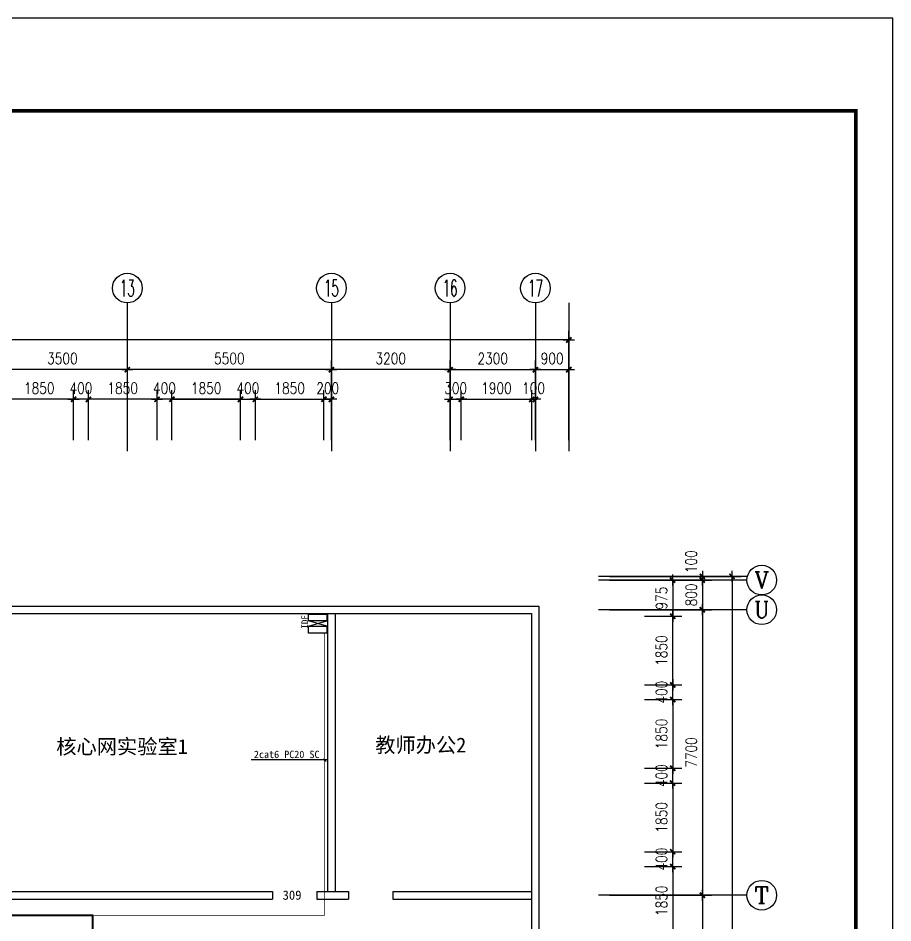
# Model space of a CAD drawing. Extents: x 582436 to 3945069, y 94128 to 248738.
# Drawn here: x 3921488 to 3945069, y 224334 to 248738 of the extents above; entities that cross this region are included whole.
import ezdxf
from ezdxf.enums import TextEntityAlignment as Align

# ---------------------------------------------------------------- set-up
doc = ezdxf.new("R2010")
doc.units = 0
doc.header["$LTSCALE"] = 1000
doc.header["$MEASUREMENT"] = 0
doc.layers.get('0').update_dxf_attribs({"linetype": 'CONTINUOUS'})
doc.layers.get('Defpoints').update_dxf_attribs({"linetype": 'CONTINUOUS'})
for name, color, linetype in [('AXIS', 3, 'CONTINUOUS'), ('AXIS_TEXT', 7, 'CONTINUOUS'), ('DET4', 4, 'CONTINUOUS'), ('PUB_TITLE', 4, 'CONTINUOUS'), ('xxg', 6, 'CONTINUOUS')]:
    doc.layers.add(name, color=color, linetype=linetype)
doc.styles.add('_HZTXT', font='txt.shx', dxfattribs={"width": 0.8, "bigfont": 'AllInOneBig.shx'})
doc.styles.add('COMPLEX', font='COMPLEX', dxfattribs={"bigfont": 'AllInOneBig.shx'})
doc.styles.add('DIM_FONT', font='SIMPLEX.shx', dxfattribs={"width": 0.8, "bigfont": 'AllInOneBig.shx'})
doc.dimstyles.new('AXIS', dxfattribs={"dimtxt": 300, "dimasz": 1, "dimexe": 250, "dimexo": 300, "dimgap": 150, "dimtad": 1, "dimdec": 0, "dimzin": 0, "dimdsep": 46, "dimtxsty": 'DIM_FONT', "dimblk": '_DIMX', "dimcen": 0.09, "dimse1": 1, "dimse2": 1, "dimclrt": 7, "dimadec": 0, "dimazin": 0, "dimtfac": 1, "dimtdec": 0, "dimtix": 1, "dimtmove": 2, "dimatfit": 3, "dimldrblk": '_DIMX', "dimfxl": 1, "dimtolj": 1, "dimtzin": 0, "dimarcsym": 0})
doc.dimstyles.new('dimn', dxfattribs={"dimtxt": 300, "dimasz": 1, "dimexe": 250, "dimexo": 300, "dimgap": 150, "dimtad": 1, "dimdec": 0, "dimdsep": 46, "dimtxsty": 'DIM_FONT', "dimblk": '_DIMX', "dimblk1": '_DIMX', "dimblk2": '_DIMX', "dimcen": 1.25, "dimdle": 2, "dimclrt": 7, "dimadec": 1, "dimazin": 0, "dimtfac": 1, "dimtdec": 0, "dimtix": 1, "dimtmove": 2, "dimatfit": 3, "dimldrblk": '_DIMX', "dimfxl": 1, "dimtolj": 1, "dimtzin": 0, "dimarcsym": 0})

# ---------------------------------------------------------------- blocks, each defined once
blk = doc.blocks.new('_axiso')
blk.add_circle((0, 0), 0.5)
at = {"layer": 'AXIS_TEXT', "style": 'COMPLEX', "width": 1.041667}
blk.add_attdef('A', text='', height=0.56, dxfattribs=at).set_placement((-0.25, -0.28), (0.25, -0.28), align=Align.FIT)
blk = doc.blocks.new('_DIMX')
blk.add_line((-150, 0), (150, 0))
at = {"const_width": 50}
blk.add_lwpolyline([(-70, -70), (70, 70)], dxfattribs=at)
blk = doc.blocks.new('*D48')
at = {"layer": 'AXIS', "color": 0, "lineweight": -2}
for p, q in [((3937433, 233580), (3940183, 233580)), ((3939933, 233581), (3939933, 233582)), ((3939933, 233580), (3939933, 232780)), ((3937433, 232780), (3940183, 232780)), ((3939933, 232779), (3939933, 232778))]:
    blk.add_line(p, q, dxfattribs=at)
at = {"layer": 'Defpoints', "color": 0}
for p in [(3937133, 233580), (3937133, 232780), (3939933, 232780)]:
    blk.add_point(p, dxfattribs=at)
at = {"layer": 'AXIS', "color": 0, "lineweight": -2}
for p, rotation in [((3939933, 233580), 270), ((3939933, 232780), 90)]:
    blk.add_blockref('_DIMX', p, dxfattribs=dict(at, rotation=rotation))
at = {"layer": 'AXIS', "color": 7, "insert": (3939633, 233180), "char_height": 300, "attachment_point": 5, "rotation": 90, "style": '_HZTXT'}
blk.add_mtext('\\A1;800', dxfattribs=at)
blk = doc.blocks.new('*D49')
at = {"layer": 'AXIS', "color": 0, "lineweight": -2}
for p, q in [((3937433, 232780), (3940183, 232780)), ((3939933, 232779), (3939933, 225081)), ((3937433, 225080), (3940183, 225080))]:
    blk.add_line(p, q, dxfattribs=at)
at = {"layer": 'Defpoints', "color": 0}
for p in [(3937133, 232780), (3937133, 225080), (3939933, 225080)]:
    blk.add_point(p, dxfattribs=at)
at = {"layer": 'AXIS', "color": 0, "lineweight": -2}
for p, rotation in [((3939933, 232780), 90), ((3939933, 225080), 270)]:
    blk.add_blockref('_DIMX', p, dxfattribs=dict(at, rotation=rotation))
at = {"layer": 'AXIS', "color": 7, "insert": (3939633, 228930), "char_height": 300, "attachment_point": 5, "rotation": 90, "style": '_HZTXT'}
blk.add_mtext('\\A1;7700', dxfattribs=at)
blk = doc.blocks.new('*D50')
at = {"layer": 'AXIS', "color": 0, "lineweight": -2}
for p, q in [((3937433, 225080), (3940183, 225080)), ((3939933, 225079), (3939933, 221781)), ((3937433, 221780), (3940183, 221780))]:
    blk.add_line(p, q, dxfattribs=at)
at = {"layer": 'Defpoints', "color": 0}
for p in [(3937133, 225080), (3937133, 221780), (3939933, 221780)]:
    blk.add_point(p, dxfattribs=at)
at = {"layer": 'AXIS', "color": 0, "lineweight": -2}
for p, rotation in [((3939933, 225080), 90), ((3939933, 221780), 270)]:
    blk.add_blockref('_DIMX', p, dxfattribs=dict(at, rotation=rotation))
at = {"layer": 'AXIS', "color": 7, "insert": (3939633, 223430), "char_height": 300, "attachment_point": 5, "rotation": 90, "style": '_HZTXT'}
blk.add_mtext('\\A1;3300', dxfattribs=at)
blk = doc.blocks.new('*D60')
at = {"layer": 'AXIS', "color": 0, "lineweight": -2}
for p, q in [((3937433, 233680), (3940983, 233680)), ((3940733, 233679), (3940733, 169281)), ((3937433, 169280), (3940983, 169280))]:
    blk.add_line(p, q, dxfattribs=at)
at = {"layer": 'Defpoints', "color": 0}
for p in [(3937133, 233680), (3937133, 169280), (3940733, 169280)]:
    blk.add_point(p, dxfattribs=at)
at = {"layer": 'AXIS', "color": 0, "lineweight": -2}
for p, rotation in [((3940733, 233680), 90), ((3940733, 169280), 270)]:
    blk.add_blockref('_DIMX', p, dxfattribs=dict(at, rotation=rotation))
at = {"layer": 'AXIS', "color": 7, "insert": (3940433, 201480), "char_height": 300, "attachment_point": 5, "rotation": 90, "style": '_HZTXT'}
blk.add_mtext('\\A1;64400', dxfattribs=at)
blk = doc.blocks.new('*D76')
at = {"layer": 'AXIS', "color": 0, "lineweight": -2}
for p, q in [((3929933, 237356), (3929933, 239506)), ((3933133, 237356), (3933133, 239506)), ((3933132, 239256), (3929934, 239256))]:
    blk.add_line(p, q, dxfattribs=at)
at = {"layer": 'Defpoints', "color": 0}
for p in [(3929933, 239256), (3929933, 237056), (3933133, 237056)]:
    blk.add_point(p, dxfattribs=at)
at = {"layer": 'AXIS', "color": 0, "lineweight": -2, "rotation": 180}
blk.add_blockref('_DIMX', (3929933, 239256), dxfattribs=at)
at = {"layer": 'AXIS', "color": 0, "lineweight": -2}
blk.add_blockref('_DIMX', (3933133, 239256), dxfattribs=at)
at = {"layer": 'AXIS', "color": 7, "insert": (3931533, 239556), "char_height": 300, "attachment_point": 5, "style": '_HZTXT'}
blk.add_mtext('\\A1;3200', dxfattribs=at)
blk = doc.blocks.new('*D77')
at = {"layer": 'AXIS', "color": 0, "lineweight": -2}
for p, q in [((3924433, 237356), (3924433, 239506)), ((3929933, 237356), (3929933, 239506)), ((3929932, 239256), (3924434, 239256))]:
    blk.add_line(p, q, dxfattribs=at)
at = {"layer": 'Defpoints', "color": 0}
for p in [(3924433, 239256), (3924433, 237056), (3929933, 237056)]:
    blk.add_point(p, dxfattribs=at)
at = {"layer": 'AXIS', "color": 0, "lineweight": -2, "rotation": 180}
blk.add_blockref('_DIMX', (3924433, 239256), dxfattribs=at)
at = {"layer": 'AXIS', "color": 0, "lineweight": -2}
blk.add_blockref('_DIMX', (3929933, 239256), dxfattribs=at)
at = {"layer": 'AXIS', "color": 7, "insert": (3927183, 239556), "char_height": 300, "attachment_point": 5, "style": '_HZTXT'}
blk.add_mtext('\\A1;5500', dxfattribs=at)
blk = doc.blocks.new('*D85')
at = {"layer": 'AXIS', "color": 0, "lineweight": -2}
for p, q in [((3872433, 237356), (3872433, 240306)), ((3936333, 237356), (3936333, 240306)), ((3936332, 240056), (3872434, 240056))]:
    blk.add_line(p, q, dxfattribs=at)
at = {"layer": 'Defpoints', "color": 0}
for p in [(3872433, 240056), (3872433, 237056), (3936333, 237056)]:
    blk.add_point(p, dxfattribs=at)
at = {"layer": 'AXIS', "color": 0, "lineweight": -2, "rotation": 180}
blk.add_blockref('_DIMX', (3872433, 240056), dxfattribs=at)
at = {"layer": 'AXIS', "color": 0, "lineweight": -2}
blk.add_blockref('_DIMX', (3936333, 240056), dxfattribs=at)
at = {"layer": 'AXIS', "color": 7, "insert": (3904383, 240356), "char_height": 300, "attachment_point": 5, "style": '_HZTXT'}
blk.add_mtext('\\A1;63900', dxfattribs=at)
blk = doc.blocks.new('*D89')
at = {"layer": 'AXIS', "color": 0, "lineweight": -2}
for p, q in [((3920933, 237356), (3920933, 239506)), ((3924433, 237356), (3924433, 239506)), ((3924432, 239256), (3920934, 239256))]:
    blk.add_line(p, q, dxfattribs=at)
at = {"layer": 'Defpoints', "color": 0}
for p in [(3920933, 239256), (3920933, 237056), (3924433, 237056)]:
    blk.add_point(p, dxfattribs=at)
at = {"layer": 'AXIS', "color": 0, "lineweight": -2, "rotation": 180}
blk.add_blockref('_DIMX', (3920933, 239256), dxfattribs=at)
at = {"layer": 'AXIS', "color": 0, "lineweight": -2}
blk.add_blockref('_DIMX', (3924433, 239256), dxfattribs=at)
at = {"layer": 'AXIS', "color": 7, "insert": (3922683, 239556), "char_height": 300, "attachment_point": 5, "style": '_HZTXT'}
blk.add_mtext('\\A1;3500', dxfattribs=at)
blk = doc.blocks.new('*D91')
at = {"layer": 'AXIS', "color": 0, "lineweight": -2}
for p, q in [((3937433, 233680), (3940183, 233680)), ((3937433, 233580), (3940183, 233580)), ((3939933, 233681), (3939933, 233682)), ((3939933, 233580), (3939933, 233680)), ((3939933, 233579), (3939933, 233578))]:
    blk.add_line(p, q, dxfattribs=at)
at = {"layer": 'Defpoints', "color": 0}
for p in [(3937133, 233680), (3937133, 233580), (3939933, 233680)]:
    blk.add_point(p, dxfattribs=at)
at = {"layer": 'AXIS', "color": 0, "lineweight": -2}
for p, rotation in [((3939933, 233680), 270), ((3939933, 233580), 90)]:
    blk.add_blockref('_DIMX', p, dxfattribs=dict(at, rotation=rotation))
at = {"layer": 'AXIS', "color": 7, "insert": (3939631, 234077), "char_height": 300, "attachment_point": 5, "rotation": 90, "style": '_HZTXT'}
blk.add_mtext('\\A1;100', dxfattribs=at)
blk = doc.blocks.new('*D135')
at = {"layer": 'AXIS', "color": 0, "lineweight": -2}
for p, q in [((3921133, 237356), (3921133, 238706)), ((3922983, 237356), (3922983, 238706)), ((3922982, 238456), (3921134, 238456))]:
    blk.add_line(p, q, dxfattribs=at)
at = {"layer": 'Defpoints', "color": 0}
for p in [(3921133, 238456), (3921133, 237056), (3922983, 237056)]:
    blk.add_point(p, dxfattribs=at)
at = {"layer": 'AXIS', "color": 0, "lineweight": -2, "rotation": 180}
blk.add_blockref('_DIMX', (3921133, 238456), dxfattribs=at)
at = {"layer": 'AXIS', "color": 0, "lineweight": -2}
blk.add_blockref('_DIMX', (3922983, 238456), dxfattribs=at)
at = {"layer": 'AXIS', "color": 7, "insert": (3922058, 238756), "char_height": 300, "attachment_point": 5, "style": '_HZTXT'}
blk.add_mtext('\\A1;1850', dxfattribs=at)
blk = doc.blocks.new('*D136')
at = {"layer": 'AXIS', "color": 0, "lineweight": -2}
for p, q in [((3922983, 237356), (3922983, 238706)), ((3923383, 237356), (3923383, 238706)), ((3922982, 238456), (3922981, 238456)), ((3923383, 238456), (3922983, 238456)), ((3923384, 238456), (3923385, 238456))]:
    blk.add_line(p, q, dxfattribs=at)
at = {"layer": 'Defpoints', "color": 0}
for p in [(3922983, 238456), (3922983, 237056), (3923383, 237056)]:
    blk.add_point(p, dxfattribs=at)
at = {"layer": 'AXIS', "color": 0, "lineweight": -2}
blk.add_blockref('_DIMX', (3922983, 238456), dxfattribs=at)
at = {"layer": 'AXIS', "color": 0, "lineweight": -2, "rotation": 180}
blk.add_blockref('_DIMX', (3923383, 238456), dxfattribs=at)
at = {"layer": 'AXIS', "color": 7, "insert": (3923183, 238756), "char_height": 300, "attachment_point": 5, "style": '_HZTXT'}
blk.add_mtext('\\A1;400', dxfattribs=at)
blk = doc.blocks.new('*D137')
at = {"layer": 'AXIS', "color": 0, "lineweight": -2}
for p, q in [((3923383, 237356), (3923383, 238706)), ((3925233, 237356), (3925233, 238706)), ((3925232, 238456), (3923384, 238456))]:
    blk.add_line(p, q, dxfattribs=at)
at = {"layer": 'Defpoints', "color": 0}
for p in [(3923383, 238456), (3923383, 237056), (3925233, 237056)]:
    blk.add_point(p, dxfattribs=at)
at = {"layer": 'AXIS', "color": 0, "lineweight": -2, "rotation": 180}
blk.add_blockref('_DIMX', (3923383, 238456), dxfattribs=at)
at = {"layer": 'AXIS', "color": 0, "lineweight": -2}
blk.add_blockref('_DIMX', (3925233, 238456), dxfattribs=at)
at = {"layer": 'AXIS', "color": 7, "insert": (3924308, 238756), "char_height": 300, "attachment_point": 5, "style": '_HZTXT'}
blk.add_mtext('\\A1;1850', dxfattribs=at)
blk = doc.blocks.new('*D138')
at = {"layer": 'AXIS', "color": 0, "lineweight": -2}
for p, q in [((3925233, 237356), (3925233, 238706)), ((3925633, 237356), (3925633, 238706)), ((3925232, 238456), (3925231, 238456)), ((3925633, 238456), (3925233, 238456)), ((3925634, 238456), (3925635, 238456))]:
    blk.add_line(p, q, dxfattribs=at)
at = {"layer": 'Defpoints', "color": 0}
for p in [(3925233, 238456), (3925233, 237056), (3925633, 237056)]:
    blk.add_point(p, dxfattribs=at)
at = {"layer": 'AXIS', "color": 0, "lineweight": -2}
blk.add_blockref('_DIMX', (3925233, 238456), dxfattribs=at)
at = {"layer": 'AXIS', "color": 0, "lineweight": -2, "rotation": 180}
blk.add_blockref('_DIMX', (3925633, 238456), dxfattribs=at)
at = {"layer": 'AXIS', "color": 7, "insert": (3925433, 238756), "char_height": 300, "attachment_point": 5, "style": '_HZTXT'}
blk.add_mtext('\\A1;400', dxfattribs=at)
blk = doc.blocks.new('*D139')
at = {"layer": 'AXIS', "color": 0, "lineweight": -2}
for p, q in [((3925633, 237356), (3925633, 238706)), ((3927483, 237356), (3927483, 238706)), ((3927482, 238456), (3925634, 238456))]:
    blk.add_line(p, q, dxfattribs=at)
at = {"layer": 'Defpoints', "color": 0}
for p in [(3925633, 238456), (3925633, 237056), (3927483, 237056)]:
    blk.add_point(p, dxfattribs=at)
at = {"layer": 'AXIS', "color": 0, "lineweight": -2, "rotation": 180}
blk.add_blockref('_DIMX', (3925633, 238456), dxfattribs=at)
at = {"layer": 'AXIS', "color": 0, "lineweight": -2}
blk.add_blockref('_DIMX', (3927483, 238456), dxfattribs=at)
at = {"layer": 'AXIS', "color": 7, "insert": (3926558, 238756), "char_height": 300, "attachment_point": 5, "style": '_HZTXT'}
blk.add_mtext('\\A1;1850', dxfattribs=at)
blk = doc.blocks.new('*D207')
at = {"layer": 'AXIS', "color": 0, "lineweight": -2}
for p, q in [((3933133, 237356), (3933133, 239506)), ((3935433, 237356), (3935433, 239506)), ((3933134, 239256), (3935432, 239256))]:
    blk.add_line(p, q, dxfattribs=at)
at = {"layer": 'Defpoints', "color": 0}
for p in [(3935433, 239256), (3933133, 237056), (3935433, 237056)]:
    blk.add_point(p, dxfattribs=at)
at = {"layer": 'AXIS', "color": 0, "lineweight": -2, "rotation": 180}
blk.add_blockref('_DIMX', (3933133, 239256), dxfattribs=at)
at = {"layer": 'AXIS', "color": 0, "lineweight": -2}
blk.add_blockref('_DIMX', (3935433, 239256), dxfattribs=at)
at = {"layer": 'AXIS', "color": 7, "insert": (3934283, 239556), "char_height": 300, "attachment_point": 5, "style": '_HZTXT'}
blk.add_mtext('\\A1;2300', dxfattribs=at)
blk = doc.blocks.new('*D212')
at = {"layer": 'AXIS', "color": 0, "lineweight": -2}
for p, q in [((3929733, 237356), (3929733, 238706)), ((3929933, 237356), (3929933, 238706)), ((3929732, 238456), (3929731, 238456)), ((3929733, 238456), (3929933, 238456)), ((3929934, 238456), (3929935, 238456))]:
    blk.add_line(p, q, dxfattribs=at)
at = {"layer": 'Defpoints', "color": 0}
for p in [(3929933, 238456), (3929733, 237056), (3929933, 237056)]:
    blk.add_point(p, dxfattribs=at)
at = {"layer": 'AXIS', "color": 0, "lineweight": -2}
blk.add_blockref('_DIMX', (3929733, 238456), dxfattribs=at)
at = {"layer": 'AXIS', "color": 0, "lineweight": -2, "rotation": 180}
blk.add_blockref('_DIMX', (3929933, 238456), dxfattribs=at)
at = {"layer": 'AXIS', "color": 7, "insert": (3929833, 238756), "char_height": 300, "attachment_point": 5, "style": '_HZTXT'}
blk.add_mtext('\\A1;200', dxfattribs=at)
blk = doc.blocks.new('*D213')
at = {"layer": 'AXIS', "color": 0, "lineweight": -2}
for p, q in [((3927883, 237356), (3927883, 238706)), ((3929733, 237356), (3929733, 238706)), ((3927884, 238456), (3929732, 238456))]:
    blk.add_line(p, q, dxfattribs=at)
at = {"layer": 'Defpoints', "color": 0}
for p in [(3929733, 238456), (3927883, 237056), (3929733, 237056)]:
    blk.add_point(p, dxfattribs=at)
at = {"layer": 'AXIS', "color": 0, "lineweight": -2, "rotation": 180}
blk.add_blockref('_DIMX', (3927883, 238456), dxfattribs=at)
at = {"layer": 'AXIS', "color": 0, "lineweight": -2}
blk.add_blockref('_DIMX', (3929733, 238456), dxfattribs=at)
at = {"layer": 'AXIS', "color": 7, "insert": (3928808, 238756), "char_height": 300, "attachment_point": 5, "style": '_HZTXT'}
blk.add_mtext('\\A1;1850', dxfattribs=at)
blk = doc.blocks.new('*D214')
at = {"layer": 'AXIS', "color": 0, "lineweight": -2}
for p, q in [((3927483, 237356), (3927483, 238706)), ((3927883, 237356), (3927883, 238706)), ((3927482, 238456), (3927481, 238456)), ((3927483, 238456), (3927883, 238456)), ((3927884, 238456), (3927885, 238456))]:
    blk.add_line(p, q, dxfattribs=at)
at = {"layer": 'Defpoints', "color": 0}
for p in [(3927883, 238456), (3927483, 237056), (3927883, 237056)]:
    blk.add_point(p, dxfattribs=at)
at = {"layer": 'AXIS', "color": 0, "lineweight": -2}
blk.add_blockref('_DIMX', (3927483, 238456), dxfattribs=at)
at = {"layer": 'AXIS', "color": 0, "lineweight": -2, "rotation": 180}
blk.add_blockref('_DIMX', (3927883, 238456), dxfattribs=at)
at = {"layer": 'AXIS', "color": 7, "insert": (3927683, 238756), "char_height": 300, "attachment_point": 5, "style": '_HZTXT'}
blk.add_mtext('\\A1;400', dxfattribs=at)
blk = doc.blocks.new('*D215')
at = {"layer": 'AXIS', "color": 0, "lineweight": -2}
for p, q in [((3925633, 237356), (3925633, 238706)), ((3927483, 237356), (3927483, 238706)), ((3925634, 238456), (3927482, 238456))]:
    blk.add_line(p, q, dxfattribs=at)
at = {"layer": 'Defpoints', "color": 0}
for p in [(3927483, 238456), (3925633, 237056), (3927483, 237056)]:
    blk.add_point(p, dxfattribs=at)
at = {"layer": 'AXIS', "color": 0, "lineweight": -2, "rotation": 180}
blk.add_blockref('_DIMX', (3925633, 238456), dxfattribs=at)
at = {"layer": 'AXIS', "color": 0, "lineweight": -2}
blk.add_blockref('_DIMX', (3927483, 238456), dxfattribs=at)
at = {"layer": 'AXIS', "color": 7, "insert": (3926558, 238756), "char_height": 300, "attachment_point": 5, "style": '_HZTXT'}
blk.add_mtext('\\A1;1850', dxfattribs=at)
blk = doc.blocks.new('*D216')
at = {"layer": 'AXIS', "color": 0, "lineweight": -2}
for p, q in [((3935333, 237356), (3935333, 238706)), ((3935433, 237356), (3935433, 238706)), ((3935332, 238456), (3935331, 238456)), ((3935333, 238456), (3935433, 238456)), ((3935434, 238456), (3935435, 238456))]:
    blk.add_line(p, q, dxfattribs=at)
at = {"layer": 'Defpoints', "color": 0}
for p in [(3935433, 238456), (3935333, 237056), (3935433, 237056)]:
    blk.add_point(p, dxfattribs=at)
at = {"layer": 'AXIS', "color": 0, "lineweight": -2}
blk.add_blockref('_DIMX', (3935333, 238456), dxfattribs=at)
at = {"layer": 'AXIS', "color": 0, "lineweight": -2, "rotation": 180}
blk.add_blockref('_DIMX', (3935433, 238456), dxfattribs=at)
at = {"layer": 'AXIS', "color": 7, "insert": (3935383, 238756), "char_height": 300, "attachment_point": 5, "style": '_HZTXT'}
blk.add_mtext('\\A1;100', dxfattribs=at)
blk = doc.blocks.new('*D217')
at = {"layer": 'AXIS', "color": 0, "lineweight": -2}
for p, q in [((3933433, 237356), (3933433, 238706)), ((3935333, 237356), (3935333, 238706)), ((3933434, 238456), (3935332, 238456))]:
    blk.add_line(p, q, dxfattribs=at)
at = {"layer": 'Defpoints', "color": 0}
for p in [(3935333, 238456), (3933433, 237056), (3935333, 237056)]:
    blk.add_point(p, dxfattribs=at)
at = {"layer": 'AXIS', "color": 0, "lineweight": -2, "rotation": 180}
blk.add_blockref('_DIMX', (3933433, 238456), dxfattribs=at)
at = {"layer": 'AXIS', "color": 0, "lineweight": -2}
blk.add_blockref('_DIMX', (3935333, 238456), dxfattribs=at)
at = {"layer": 'AXIS', "color": 7, "insert": (3934383, 238756), "char_height": 300, "attachment_point": 5, "style": '_HZTXT'}
blk.add_mtext('\\A1;1900', dxfattribs=at)
blk = doc.blocks.new('*D218')
at = {"layer": 'AXIS', "color": 0, "lineweight": -2}
for p, q in [((3933133, 237356), (3933133, 238706)), ((3933433, 237356), (3933433, 238706)), ((3933132, 238456), (3933131, 238456)), ((3933133, 238456), (3933433, 238456)), ((3933434, 238456), (3933435, 238456))]:
    blk.add_line(p, q, dxfattribs=at)
at = {"layer": 'Defpoints', "color": 0}
for p in [(3933433, 238456), (3933133, 237056), (3933433, 237056)]:
    blk.add_point(p, dxfattribs=at)
at = {"layer": 'AXIS', "color": 0, "lineweight": -2}
blk.add_blockref('_DIMX', (3933133, 238456), dxfattribs=at)
at = {"layer": 'AXIS', "color": 0, "lineweight": -2, "rotation": 180}
blk.add_blockref('_DIMX', (3933433, 238456), dxfattribs=at)
at = {"layer": 'AXIS', "color": 7, "insert": (3933283, 238756), "char_height": 300, "attachment_point": 5, "style": '_HZTXT'}
blk.add_mtext('\\A1;300', dxfattribs=at)
blk = doc.blocks.new('*D242')
at = {"layer": 'AXIS', "color": 0, "lineweight": -2}
for p, q in [((3938374, 226255), (3939383, 226255)), ((3939133, 226256), (3939133, 226257)), ((3939133, 225855), (3939133, 226255)), ((3938374, 225855), (3939383, 225855)), ((3939133, 225854), (3939133, 225853))]:
    blk.add_line(p, q, dxfattribs=at)
at = {"layer": 'Defpoints', "color": 0}
for p in [(3938074, 226255), (3939133, 226255), (3938074, 225855)]:
    blk.add_point(p, dxfattribs=at)
at = {"layer": 'AXIS', "color": 0, "lineweight": -2}
for p, rotation in [((3939133, 226255), 270), ((3939133, 225855), 90)]:
    blk.add_blockref('_DIMX', p, dxfattribs=dict(at, rotation=rotation))
at = {"layer": 'AXIS', "color": 7, "insert": (3938833, 226055), "char_height": 300, "attachment_point": 5, "rotation": 90, "style": '_HZTXT'}
blk.add_mtext('\\A1;400', dxfattribs=at)
blk = doc.blocks.new('*D243')
at = {"layer": 'AXIS', "color": 0, "lineweight": -2}
for p, q in [((3938374, 225855), (3939383, 225855)), ((3939133, 225854), (3939133, 224006)), ((3938374, 224005), (3939383, 224005))]:
    blk.add_line(p, q, dxfattribs=at)
at = {"layer": 'Defpoints', "color": 0}
for p in [(3938074, 225855), (3938074, 224005), (3939133, 224005)]:
    blk.add_point(p, dxfattribs=at)
at = {"layer": 'AXIS', "color": 0, "lineweight": -2}
for p, rotation in [((3939133, 225855), 90), ((3939133, 224005), 270)]:
    blk.add_blockref('_DIMX', p, dxfattribs=dict(at, rotation=rotation))
at = {"layer": 'AXIS', "color": 7, "insert": (3938833, 224930), "char_height": 300, "attachment_point": 5, "rotation": 90, "style": '_HZTXT'}
blk.add_mtext('\\A1;1850', dxfattribs=at)
blk = doc.blocks.new('*D244')
at = {"layer": 'AXIS', "color": 0, "lineweight": -2}
for p, q in [((3938374, 228505), (3939383, 228505)), ((3939133, 228506), (3939133, 228507)), ((3939133, 228105), (3939133, 228505)), ((3938374, 228105), (3939383, 228105)), ((3939133, 228104), (3939133, 228103))]:
    blk.add_line(p, q, dxfattribs=at)
at = {"layer": 'Defpoints', "color": 0}
for p in [(3938074, 228505), (3939133, 228505), (3938074, 228105)]:
    blk.add_point(p, dxfattribs=at)
at = {"layer": 'AXIS', "color": 0, "lineweight": -2}
for p, rotation in [((3939133, 228505), 270), ((3939133, 228105), 90)]:
    blk.add_blockref('_DIMX', p, dxfattribs=dict(at, rotation=rotation))
at = {"layer": 'AXIS', "color": 7, "insert": (3938833, 228305), "char_height": 300, "attachment_point": 5, "rotation": 90, "style": '_HZTXT'}
blk.add_mtext('\\A1;400', dxfattribs=at)
blk = doc.blocks.new('*D245')
at = {"layer": 'AXIS', "color": 0, "lineweight": -2}
for p, q in [((3938374, 228105), (3939383, 228105)), ((3939133, 228104), (3939133, 226256)), ((3938374, 226255), (3939383, 226255))]:
    blk.add_line(p, q, dxfattribs=at)
at = {"layer": 'Defpoints', "color": 0}
for p in [(3938074, 228105), (3938074, 226255), (3939133, 226255)]:
    blk.add_point(p, dxfattribs=at)
at = {"layer": 'AXIS', "color": 0, "lineweight": -2}
for p, rotation in [((3939133, 228105), 90), ((3939133, 226255), 270)]:
    blk.add_blockref('_DIMX', p, dxfattribs=dict(at, rotation=rotation))
at = {"layer": 'AXIS', "color": 7, "insert": (3938833, 227180), "char_height": 300, "attachment_point": 5, "rotation": 90, "style": '_HZTXT'}
blk.add_mtext('\\A1;1850', dxfattribs=at)
blk = doc.blocks.new('*D246')
at = {"layer": 'AXIS', "color": 0, "lineweight": -2}
for p, q in [((3938374, 230755), (3939383, 230755)), ((3939133, 230756), (3939133, 230757)), ((3939133, 230355), (3939133, 230755)), ((3938374, 230355), (3939383, 230355)), ((3939133, 230354), (3939133, 230353))]:
    blk.add_line(p, q, dxfattribs=at)
at = {"layer": 'Defpoints', "color": 0}
for p in [(3938074, 230755), (3939133, 230755), (3938074, 230355)]:
    blk.add_point(p, dxfattribs=at)
at = {"layer": 'AXIS', "color": 0, "lineweight": -2}
for p, rotation in [((3939133, 230755), 270), ((3939133, 230355), 90)]:
    blk.add_blockref('_DIMX', p, dxfattribs=dict(at, rotation=rotation))
at = {"layer": 'AXIS', "color": 7, "insert": (3938833, 230555), "char_height": 300, "attachment_point": 5, "rotation": 90, "style": '_HZTXT'}
blk.add_mtext('\\A1;400', dxfattribs=at)
blk = doc.blocks.new('*D247')
at = {"layer": 'AXIS', "color": 0, "lineweight": -2}
for p, q in [((3938374, 230355), (3939383, 230355)), ((3939133, 230354), (3939133, 228506)), ((3938374, 228505), (3939383, 228505))]:
    blk.add_line(p, q, dxfattribs=at)
at = {"layer": 'Defpoints', "color": 0}
for p in [(3938074, 230355), (3938074, 228505), (3939133, 228505)]:
    blk.add_point(p, dxfattribs=at)
at = {"layer": 'AXIS', "color": 0, "lineweight": -2}
for p, rotation in [((3939133, 230355), 90), ((3939133, 228505), 270)]:
    blk.add_blockref('_DIMX', p, dxfattribs=dict(at, rotation=rotation))
at = {"layer": 'AXIS', "color": 7, "insert": (3938833, 229430), "char_height": 300, "attachment_point": 5, "rotation": 90, "style": '_HZTXT'}
blk.add_mtext('\\A1;1850', dxfattribs=at)
blk = doc.blocks.new('*D248')
at = {"layer": 'AXIS', "color": 0, "lineweight": -2}
for p, q in [((3938374, 232605), (3939383, 232605)), ((3939133, 230756), (3939133, 232604)), ((3938374, 230755), (3939383, 230755))]:
    blk.add_line(p, q, dxfattribs=at)
at = {"layer": 'Defpoints', "color": 0}
for p in [(3938074, 232605), (3939133, 232605), (3938074, 230755)]:
    blk.add_point(p, dxfattribs=at)
at = {"layer": 'AXIS', "color": 0, "lineweight": -2}
for p, rotation in [((3939133, 232605), 90), ((3939133, 230755), 270)]:
    blk.add_blockref('_DIMX', p, dxfattribs=dict(at, rotation=rotation))
at = {"layer": 'AXIS', "color": 7, "insert": (3938833, 231680), "char_height": 300, "attachment_point": 5, "rotation": 90, "style": '_HZTXT'}
blk.add_mtext('\\A1;1850', dxfattribs=at)
blk = doc.blocks.new('*D249')
at = {"layer": 'AXIS', "color": 0, "lineweight": -2}
for p, q in [((3938374, 233580), (3939383, 233580)), ((3939133, 233579), (3939133, 232606)), ((3938374, 232605), (3939383, 232605))]:
    blk.add_line(p, q, dxfattribs=at)
at = {"layer": 'Defpoints', "color": 0}
for p in [(3938074, 233580), (3938074, 232605), (3939133, 232605)]:
    blk.add_point(p, dxfattribs=at)
at = {"layer": 'AXIS', "color": 0, "lineweight": -2}
for p, rotation in [((3939133, 233580), 90), ((3939133, 232605), 270)]:
    blk.add_blockref('_DIMX', p, dxfattribs=dict(at, rotation=rotation))
at = {"layer": 'AXIS', "color": 7, "insert": (3938833, 233092), "char_height": 300, "attachment_point": 5, "rotation": 90, "style": '_HZTXT'}
blk.add_mtext('\\A1;975', dxfattribs=at)

msp = doc.modelspace()

# ---------------------------------------------------------------- linework, layer by layer
at = {"layer": 'AXIS', "color": 0}
for p, q in [((3924432.6, 241056.4), (3924432.6, 237056.4)), ((3929932.6, 241056.4), (3929932.6, 237056.4)), ((3933132.6, 241056.4), (3933132.6, 237056.4)), ((3935432.6, 241056.4), (3935432.6, 237056.4)), ((3936332.6, 241056.4), (3936332.6, 237056.4)), ((3941132.6, 233679.5), (3937132.6, 233679.5)), ((3941132.6, 233579.5), (3937132.6, 233579.5)), ((3941132.6, 232779.5), (3937132.6, 232779.5)), ((3941132.6, 225079.5), (3937132.6, 225079.5))]:
    msp.add_line(p, q, dxfattribs=at)
at = {"layer": 'DET4', "color": 0}
for p, q in [((3929315, 232334.3), (3929813.7, 232481.3)), ((3929813.7, 232334.3), (3929315, 232481.3)), ((3929813.8, 228727.9), (3927766.8, 228727.9)), ((3929714.2, 228760.4), (3929788.4, 228686.3))]:
    msp.add_line(p, q, dxfattribs=at)
for points in [[(3929315, 232481.3), (3929315, 232663.7), (3929813.7, 232663.7), (3929813.7, 232481.3)], [(3929315, 232151.9), (3929315, 232334.3), (3929813.7, 232334.3), (3929813.7, 232151.9)]]:
    msp.add_lwpolyline(points, close=True, dxfattribs=at)
for points, const_width in [([(3929741.5, 224530.7), (3929741.5, 232151.9)], 20), ([(3896104.8, 224538.1), (3923517.3, 224538.1)], 50), ([(3929741.5, 224530.7), (3923384.4, 224530.7)], 20), ([(3923500.4, 224538.1), (3923500.4, 178961.2)], 50)]:
    msp.add_lwpolyline(points, dxfattribs=dict(at, const_width=const_width))
at = {"layer": 'PUB_TITLE'}
msp.add_lwpolyline([(3945068.6, 140096), (3945068.6, 248738.4), (3860968.6, 248738.4), (3860968.6, 140096), (3945068.6, 140096), (3945068.6, 142711.9)], dxfattribs=at)
at = {"layer": 'PUB_TITLE', "const_width": 100}
msp.add_lwpolyline([(3940320.9, 141090.2), (3924010.9, 141168.8), (3944068.6, 141168.8), (3944068.6, 246238.4), (3861968.6, 246238.4), (3861968.6, 141096), (3944068.6, 141096), (3944068.6, 147358.2)], dxfattribs=at)
at = {"layer": 'xxg', "color": 0}
for p, q in [((3893826.7, 232880.2), (3935526, 232880.2)), ((3935526, 232880.2), (3935526, 198182.6)), ((3894028.1, 232678.8), (3935324.6, 232678.8)), ((3929831.4, 232678.8), (3929831.4, 225179.3)), ((3930032.8, 232678.8), (3930032.8, 225179.3)), ((3935324.6, 232678.8), (3935324.6, 198384)), ((3917953.3, 225179.3), (3928341.2, 225179.3)), ((3928341.2, 225179.3), (3928341.2, 224977.9)), ((3929541.2, 225179.3), (3930390.3, 225179.3)), ((3929541.2, 225179.3), (3929541.2, 224977.9)), ((3930390.3, 225179.3), (3930390.3, 224977.9)), ((3931590.3, 225179.3), (3935324.6, 225179.3)), ((3931590.3, 225179.3), (3931590.3, 224977.9)), ((3917953.3, 224977.9), (3928341.2, 224977.9)), ((3929541.2, 224977.9), (3930390.3, 224977.9)), ((3931590.3, 224977.9), (3935324.6, 224977.9))]:
    msp.add_line(p, q, dxfattribs=at)

# ---------------------------------------------------------------- block references
at = {"layer": 'AXIS', "color": 0}
ref = msp.add_blockref('_axiso', (3924432.6, 241456.4), dxfattribs=dict(at, xscale=800, yscale=800, zscale=800.0000000000003))
ref.add_attrib('A', '13', dxfattribs={"layer": 'AXIS_TEXT', "height": 448, "style": 'COMPLEX', "width": 0.646552}).set_placement((3924232.6, 241232.4), (3924632.6, 241232.4), align=Align.FIT)
ref = msp.add_blockref('_axiso', (3929932.6, 241456.4), dxfattribs=dict(at, xscale=800, yscale=800, zscale=800.0000000000003))
ref.add_attrib('A', '15', dxfattribs={"layer": 'AXIS_TEXT', "height": 448, "style": 'COMPLEX', "width": 0.646552}).set_placement((3929732.6, 241232.4), (3930132.6, 241232.4), align=Align.FIT)
ref = msp.add_blockref('_axiso', (3933132.6, 241456.4), dxfattribs=dict(at, xscale=800, yscale=800, zscale=800.0000000000003))
ref.add_attrib('A', '16', dxfattribs={"layer": 'AXIS_TEXT', "height": 448, "style": 'COMPLEX', "width": 0.646552}).set_placement((3932932.6, 241232.4), (3933332.6, 241232.4), align=Align.FIT)
ref = msp.add_blockref('_axiso', (3935432.6, 241456.4), dxfattribs=dict(at, xscale=800, yscale=800, zscale=800.0000000000003))
ref.add_attrib('A', '17', dxfattribs={"layer": 'AXIS_TEXT', "height": 448, "style": 'COMPLEX', "width": 0.646552}).set_placement((3935232.6, 241232.4), (3935632.6, 241232.4), align=Align.FIT)
at = {"layer": 'AXIS', "color": 0, "xscale": 800, "yscale": 800, "zscale": 800.0000000000003}
msp.add_blockref('_axiso', (3941532.6, 233579.5), dxfattribs=at).add_auto_attribs({'A': 'V'})
at = {"layer": 'AXIS', "color": 0}
ref = msp.add_blockref('_axiso', (3941532.6, 232779.5), dxfattribs=dict(at, xscale=800, yscale=800, zscale=800.0000000000003))
ref.add_attrib('A', 'U', dxfattribs={"layer": 'AXIS_TEXT', "height": 448, "style": 'COMPLEX', "width": 0.9375}).set_placement((3941332.6, 232555.5), (3941732.6, 232555.5), align=Align.FIT)
ref = msp.add_blockref('_axiso', (3941532.6, 225079.5), dxfattribs=dict(at, xscale=800, yscale=800, zscale=800.0000000000003))
ref.add_attrib('A', 'T', dxfattribs={"layer": 'AXIS_TEXT', "height": 448, "style": 'COMPLEX', "width": 1.25}).set_placement((3941332.6, 224855.5), (3941732.6, 224855.5), align=Align.FIT)

# ---------------------------------------------------------------- texts
at = {"layer": 'DET4', "color": 0, "insert": (3929125, 232269.6), "char_height": 180, "width": 5990.605, "attachment_point": 1, "rotation": 90, "style": 'COMPLEX'}
msp.add_mtext('{\\fSimSun|b0|i0|c134|p2;IDF}', dxfattribs=at)
at = {"layer": 'DET4', "color": 0, "width": 6656.228, "attachment_point": 1, "style": 'COMPLEX'}
for s, insert, char_height in [('{\\fSimSun|b0|i0|c134|p2;核心网实验室1}', (3922517.3, 229291.2), 400), ('{\\fSimSun|b0|i0|c134|p2;教师办公2}', (3931115.4, 229332.4), 400), ('{\\fSimSun|b0|i0|c134|p2;2cat6 PC20 SC}', (3927844.7, 228978.7), 200), ('{\\fSimSun|b0|i0|c134|p2;309}', (3928617.4, 225208.7), 250)]:
    msp.add_mtext(s, dxfattribs=dict(at, insert=insert, char_height=char_height))

# ---------------------------------------------------------------- dimensions: what is measured, and where the dimension line sits
at = {"layer": 'AXIS', "color": 0}
for p1, p2, distance, picture, middle in [((3936332.6, 237056.4), (3872432.6, 237056.4), -3000, '*D85', (3904382.6, 240356.4)), ((3937132.6, 233679.5), (3937132.6, 169279.5), 3600, '*D60', (3940432.6, 201479.5)), ((3937132.6, 233579.5), (3937132.6, 232779.5), 2800, '*D48', (3939632.6, 233179.5))]:
    dim = msp.add_aligned_dim(p1=p1, p2=p2, distance=distance, dimstyle='AXIS', override={"dimtxsty": '_HZTXT', "dimse1": 0, "dimse2": 0}, dxfattribs=at)
    dim.commit()
    dim.dimension.update_dxf_attribs({"geometry": picture, "text_midpoint": middle})
for base, p1, p2, dimstyle, picture, middle in [((3920932.6, 239256.4), (3924432.6, 237056.4), (3920932.6, 237056.4), 'AXIS', '*D89', (3922682.6, 239556.4)), ((3924432.6, 239256.4), (3929932.6, 237056.4), (3924432.6, 237056.4), 'AXIS', '*D77', (3927182.6, 239556.4)), ((3929932.6, 239256.4), (3933132.6, 237056.4), (3929932.6, 237056.4), 'AXIS', '*D76', (3931532.6, 239556.4)), ((3921132.6, 238456.4), (3922982.6, 237056.4), (3921132.6, 237056.4), 'dimn', '*D135', (3922057.6, 238756.4)), ((3922982.6, 238456.4), (3923382.6, 237056.4), (3922982.6, 237056.4), 'dimn', '*D136', (3923182.6, 238756.4)), ((3923382.6, 238456.4), (3925232.6, 237056.4), (3923382.6, 237056.4), 'dimn', '*D137', (3924307.6, 238756.4)), ((3925232.6, 238456.4), (3925632.6, 237056.4), (3925232.6, 237056.4), 'dimn', '*D138', (3925432.6, 238756.4)), ((3925632.6, 238456.4), (3927482.6, 237056.4), (3925632.6, 237056.4), 'dimn', '*D139', (3926557.6, 238756.4))]:
    dim = msp.add_linear_dim(base=base, p1=p1, p2=p2, dimstyle=dimstyle, override={"dimtxsty": '_HZTXT', "dimse1": 0, "dimse2": 0}, dxfattribs=at)
    dim.commit()
    dim.dimension.update_dxf_attribs({"geometry": picture, "text_midpoint": middle})
for base, p1, p2, angle, dimstyle, picture, middle in [((3935432.6, 239256.4), (3933132.6, 237056.4), (3935432.6, 237056.4), 180, 'AXIS', '*D207', (3934282.6, 239556.4)), ((3927482.6, 238456.4), (3925632.6, 237056.4), (3927482.6, 237056.4), 180, 'dimn', '*D215', (3926557.6, 238756.4)), ((3927882.6, 238456.4), (3927482.6, 237056.4), (3927882.6, 237056.4), 180, 'dimn', '*D214', (3927682.6, 238756.4)), ((3929732.6, 238456.4), (3927882.6, 237056.4), (3929732.6, 237056.4), 180, 'dimn', '*D213', (3928807.6, 238756.4)), ((3929932.6, 238456.4), (3929732.6, 237056.4), (3929932.6, 237056.4), 180, 'dimn', '*D212', (3929832.6, 238756.4)), ((3933432.6, 238456.4), (3933132.6, 237056.4), (3933432.6, 237056.4), 180, 'dimn', '*D218', (3933282.6, 238756.4)), ((3935332.6, 238456.4), (3933432.6, 237056.4), (3935332.6, 237056.4), 180, 'dimn', '*D217', (3934382.6, 238756.4)), ((3935432.6, 238456.4), (3935332.6, 237056.4), (3935432.6, 237056.4), 180, 'dimn', '*D216', (3935382.6, 238756.4)), ((3939132.6, 232604.5), (3938074.4, 233579.5), (3938074.4, 232604.5), 90, 'dimn', '*D249', (3938832.6, 233092)), ((3939932.6, 225079.5), (3937132.6, 232779.5), (3937132.6, 225079.5), 90, 'AXIS', '*D49', (3939632.6, 228929.5)), ((3939132.6, 232604.5), (3938074.4, 230754.5), (3938074.4, 232604.5), 270, 'dimn', '*D248', (3938832.6, 231679.5)), ((3939132.6, 230754.5), (3938074.4, 230354.5), (3938074.4, 230754.5), 270, 'dimn', '*D246', (3938832.6, 230554.5)), ((3939132.6, 228504.5), (3938074.4, 230354.5), (3938074.4, 228504.5), 90, 'dimn', '*D247', (3938832.6, 229429.5)), ((3939132.6, 228504.5), (3938074.4, 228104.5), (3938074.4, 228504.5), 270, 'dimn', '*D244', (3938832.6, 228304.5)), ((3939132.6, 226254.5), (3938074.4, 228104.5), (3938074.4, 226254.5), 90, 'dimn', '*D245', (3938832.6, 227179.5)), ((3939132.6, 226254.5), (3938074.4, 225854.5), (3938074.4, 226254.5), 270, 'dimn', '*D242', (3938832.6, 226054.5)), ((3939132.6, 224004.5), (3938074.4, 225854.5), (3938074.4, 224004.5), 90, 'dimn', '*D243', (3938832.6, 224929.5)), ((3939932.6, 221779.5), (3937132.6, 225079.5), (3937132.6, 221779.5), 90, 'AXIS', '*D50', (3939632.6, 223429.5))]:
    dim = msp.add_linear_dim(base=base, p1=p1, p2=p2, angle=angle, dimstyle=dimstyle, override={"dimtxsty": '_HZTXT', "dimse1": 0, "dimse2": 0}, dxfattribs=at)
    dim.commit()
    dim.dimension.update_dxf_attribs({"geometry": picture, "text_midpoint": middle})
msp.add_aligned_dim(p1=(3935432.6, 237056.4), p2=(3936332.6, 237056.4), distance=2200, dimstyle='AXIS', override={"dimtxsty": '_HZTXT', "dimse1": 0, "dimse2": 0}, dxfattribs=at).render()
dim = msp.add_linear_dim(base=(3939932.6, 233679.5), p1=(3937132.6, 233579.5), p2=(3937132.6, 233679.5), angle=90, dimstyle='AXIS', override={"dimtxsty": '_HZTXT', "dimse1": 0, "dimse2": 0}, dxfattribs=at)
dim.commit()
dim.dimension.update_dxf_attribs({"geometry": '*D91', "text_midpoint": (3939631.3, 234077.5), "dimtype": 161})

doc.saveas('drawing.dxf')
